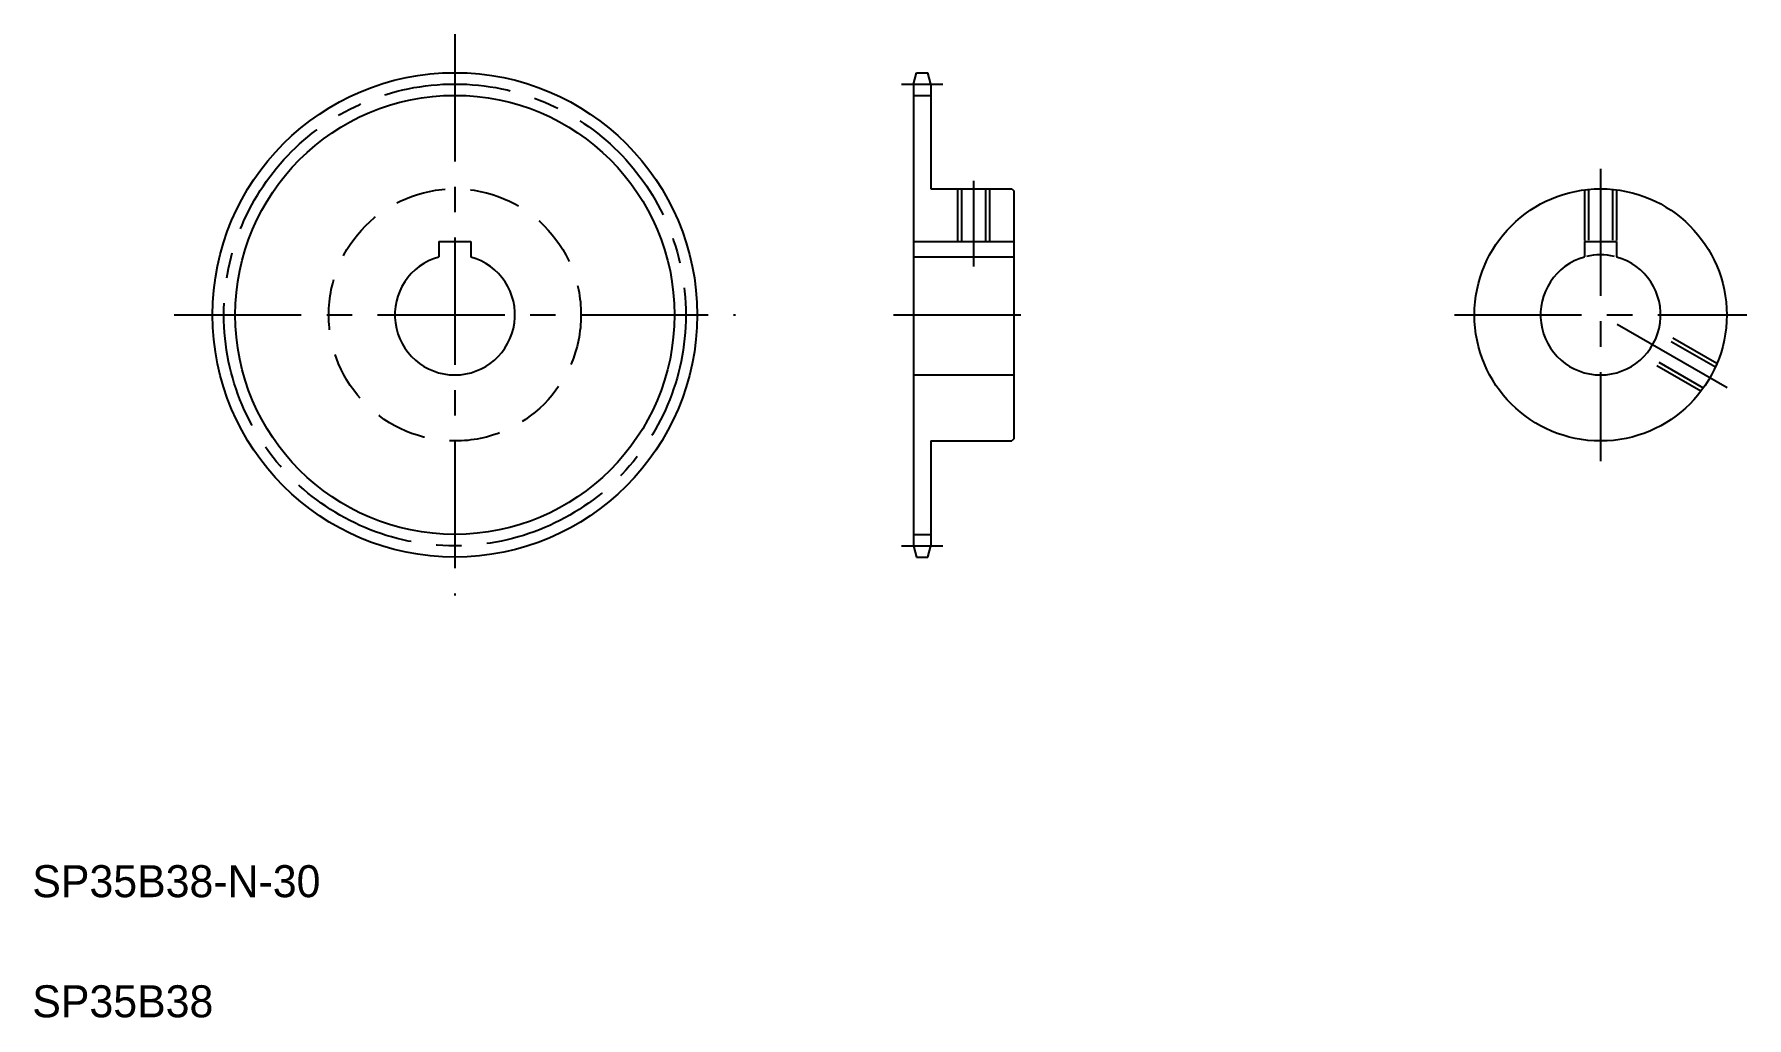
# Model space of a CAD drawing. Extents: x 20 to 448, y 20 to 266.
import ezdxf

# ---------------------------------------------------------------- set-up
doc = ezdxf.new("R2010")
doc.units = 0
doc.linetypes.add('CENTER', pattern=[50.8, 31.75, -6.35, 6.35, -6.35])
doc.linetypes.add('DASHED', pattern=[19.05, 12.7, -6.35])
doc.layers.get('0').update_dxf_attribs({"linetype": 'CONTINUOUS'})
doc.layers.add('CENTER', color=1, linetype='CENTER')

msp = doc.modelspace()

# ---------------------------------------------------------------- linework, layer by layer
at = {"color": 7, "linetype": 'CONTINUOUS'}
for p, q in [((240.07, 253.13), (240.83, 255.96)), ((240.07, 253.13), (240.07, 137.79)), ((240.83, 255.96), (243.62, 255.96)), ((244.37, 253.13), (243.62, 255.96)), ((244.37, 253.13), (244.37, 226.96)), ((240.07, 250.3), (244.37, 250.3)), ((244.37, 226.96), (264.57, 226.96)), ((252.07, 226.96), (252.07, 213.76)), ((258.07, 226.96), (258.07, 213.76)), ((264.57, 226.96), (265.07, 226.46)), ((265.07, 226.46), (265.07, 164.46)), ((121.52, 213.76), (121.52, 209.92)), ((121.52, 213.76), (129.52, 213.76)), ((129.52, 213.76), (129.52, 209.92)), ((240.07, 213.76), (265.07, 213.76)), ((240.07, 209.92), (265.07, 209.92)), ((407.63, 213.76), (407.63, 209.92)), ((407.63, 213.76), (415.63, 213.76)), ((415.63, 213.76), (415.63, 209.92)), ((240.07, 180.46), (265.07, 180.46)), ((244.37, 163.96), (244.37, 137.79)), ((244.37, 163.96), (264.57, 163.96)), ((249.42, 163.96), (249.42, 163.96)), ((254.47, 163.96), (254.47, 163.96)), ((265.07, 164.46), (264.57, 163.96)), ((240.07, 140.62), (244.37, 140.62)), ((240.07, 137.79), (240.83, 134.96)), ((243.62, 134.96), (244.37, 137.79)), ((240.83, 134.96), (243.62, 134.96))]:
    msp.add_line(p, q, dxfattribs=at)
at = {"color": 3, "linetype": 'CONTINUOUS'}
for p, q in [((251.07, 226.96), (251.07, 213.76)), ((259.07, 226.96), (259.07, 213.76))]:
    msp.add_line(p, q, dxfattribs=at)
at = {"color": 3, "linetype": 'DASHED'}
for p, q in [((407.63, 226.71), (407.63, 213.76)), ((408.63, 226.82), (408.63, 213.76)), ((414.63, 226.82), (414.63, 213.76)), ((415.63, 226.71), (415.63, 213.76)), ((440.29, 182.38), (425.86, 190.71)), ((440.69, 183.3), (426.15, 191.7)), ((436.69, 176.38), (422.15, 184.77)), ((437.29, 177.19), (422.86, 185.52))]:
    msp.add_line(p, q, dxfattribs=at)
at = {"color": 7, "linetype": 'CONTINUOUS'}
for centre, radius in [((125.52, 195.46), 60.5), ((411.63, 195.46), 31.5)]:
    msp.add_circle(centre, radius, dxfattribs=at)
at = {"color": 3, "linetype": 'CONTINUOUS'}
msp.add_circle((125.52, 195.46), 54.84, dxfattribs=at)
at = {"color": 3, "linetype": 'DASHED'}
msp.add_circle((125.52, 195.46), 31.5, dxfattribs=at)
at = {"color": 7, "linetype": 'CONTINUOUS'}
for centre in [(125.52, 195.46), (411.63, 195.46)]:
    msp.add_arc(centre, 15, 105.466, 74.534, dxfattribs=at)
at = {"color": 3, "linetype": 'CONTINUOUS'}
msp.add_arc((411.63, 195.46), 15, 76.7016, 103.6269, dxfattribs=at)
at = {"layer": 'CENTER', "color": 1, "linetype": 'CENTER'}
for p, q in [((125.52, 265.56), (125.52, 125.36)), ((237.07, 253.13), (247.37, 253.13)), ((411.63, 231.96), (411.63, 158.96)), ((255.07, 228.96), (255.07, 207.53)), ((55.42, 195.46), (195.62, 195.46)), ((235.07, 195.46), (270.07, 195.46)), ((375.13, 195.46), (448.13, 195.46)), ((443.24, 177.21), (411.63, 195.46)), ((237.07, 137.79), (247.37, 137.79))]:
    msp.add_line(p, q, dxfattribs=at)
msp.add_circle((125.52, 195.46), 57.67, dxfattribs=at)

# ---------------------------------------------------------------- texts
at = {"color": 7, "linetype": 'CONTINUOUS'}
for s, p in [('SP35B38-N-30', (20, 50)), ('SP35B38', (20, 20))]:
    msp.add_text(s, height=8, dxfattribs=at).set_placement(p)

doc.saveas('drawing.dxf')
